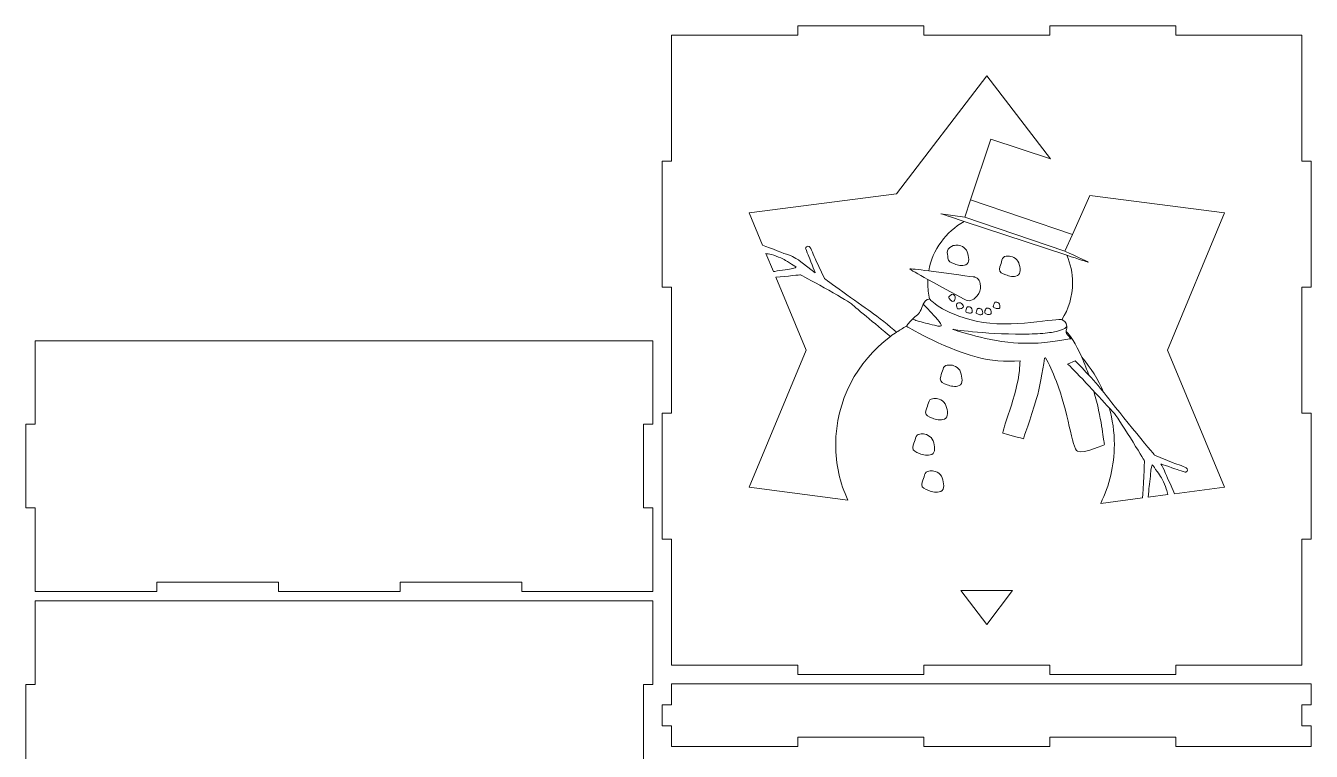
# Model space of a CAD drawing. Header units: millimetres. Extents: x -1983 to 1983, y -412 to 412.
# Drawn here: x -1560.5 to -1150.5, y -32.3 to 199.2 of the extents above; entities that cross this region are included whole.
import ezdxf

# ---------------------------------------------------------------- set-up
doc = ezdxf.new("R2010")
doc.units = ezdxf.units.MM
doc.header["$MEASUREMENT"] = 0
doc.layers.add('Camada 1', color=7, linetype='Continuous')

msp = doc.modelspace()

# ---------------------------------------------------------------- linework, layer by layer
at = {"layer": 'Camada 1', "color": 250, "lineweight": 9}
for points, knots in [([(-1357.4768, 75.6421), (-1357.4768, 75.6421), (-1357.4768, 35.4421), (-1357.4768, 35.4421), (-1357.4768, 35.4421), (-1357.4768, 35.4421), (-1354.4768, 35.4421), (-1354.4768, 35.4421), (-1354.4768, 35.4421), (-1354.4768, 35.4421), (-1354.4768, -4.7579), (-1354.4768, -4.7579), (-1354.4768, -4.7579), (-1354.4768, -4.7579), (-1314.2768, -4.7579), (-1314.2768, -4.7579), (-1314.2768, -4.7579), (-1314.2768, -4.7579), (-1314.2768, -7.7579), (-1314.2768, -7.7579), (-1314.2768, -7.7579), (-1314.2768, -7.7579), (-1274.0768, -7.7579), (-1274.0768, -7.7579), (-1274.0768, -7.7579), (-1274.0768, -7.7579), (-1274.0768, -4.7579), (-1274.0768, -4.7579), (-1274.0768, -4.7579), (-1274.0768, -4.7579), (-1233.8768, -4.7579), (-1233.8768, -4.7579), (-1233.8768, -4.7579), (-1233.8768, -4.7579), (-1233.8768, -7.7579), (-1233.8768, -7.7579), (-1233.8768, -7.7579), (-1233.8768, -7.7579), (-1193.6768, -7.7579), (-1193.6768, -7.7579), (-1193.6768, -7.7579), (-1193.6768, -7.7579), (-1193.6768, -4.7579), (-1193.6768, -4.7579), (-1193.6768, -4.7579), (-1193.6768, -4.7579), (-1153.4768, -4.7579), (-1153.4768, -4.7579), (-1153.4768, -4.7579), (-1153.4768, -4.7579), (-1153.4768, 35.4421), (-1153.4768, 35.4421), (-1153.4768, 35.4421), (-1153.4768, 35.4421), (-1150.4768, 35.4421), (-1150.4768, 35.4421), (-1150.4768, 35.4421), (-1150.4768, 35.4421), (-1150.4768, 75.6421), (-1150.4768, 75.6421), (-1150.4768, 75.6421), (-1150.4768, 75.6421), (-1153.4768, 75.6421), (-1153.4768, 75.6421), (-1153.4768, 75.6421), (-1153.4768, 75.6421), (-1153.4768, 115.8421), (-1153.4768, 115.8421), (-1153.4768, 115.8421), (-1153.4768, 115.8421), (-1150.4768, 115.8421), (-1150.4768, 115.8421), (-1150.4768, 115.8421), (-1150.4768, 115.8421), (-1150.4768, 156.0421), (-1150.4768, 156.0421), (-1150.4768, 156.0421), (-1150.4768, 156.0421), (-1153.4768, 156.0421), (-1153.4768, 156.0421), (-1153.4768, 156.0421), (-1153.4768, 156.0421), (-1153.4768, 196.2421), (-1153.4768, 196.2421), (-1153.4768, 196.2421), (-1153.4768, 196.2421), (-1193.6768, 196.2421), (-1193.6768, 196.2421), (-1193.6768, 196.2421), (-1193.6768, 196.2421), (-1193.6768, 199.2421), (-1193.6768, 199.2421), (-1193.6768, 199.2421), (-1193.6768, 199.2421), (-1233.8768, 199.2421), (-1233.8768, 199.2421), (-1233.8768, 199.2421), (-1233.8768, 199.2421), (-1233.8768, 196.2421), (-1233.8768, 196.2421), (-1233.8768, 196.2421), (-1233.8768, 196.2421), (-1274.0768, 196.2421), (-1274.0768, 196.2421), (-1274.0768, 196.2421), (-1274.0768, 196.2421), (-1274.0768, 199.2421), (-1274.0768, 199.2421), (-1274.0768, 199.2421), (-1274.0768, 199.2421), (-1314.2768, 199.2421), (-1314.2768, 199.2421), (-1314.2768, 199.2421), (-1314.2768, 199.2421), (-1314.2768, 196.2421), (-1314.2768, 196.2421), (-1314.2768, 196.2421), (-1314.2768, 196.2421), (-1354.4768, 196.2421), (-1354.4768, 196.2421), (-1354.4768, 196.2421), (-1354.4768, 196.2421), (-1354.4768, 156.0421), (-1354.4768, 156.0421), (-1354.4768, 156.0421), (-1354.4768, 156.0421), (-1357.4768, 156.0421), (-1357.4768, 156.0421), (-1357.4768, 156.0421), (-1357.4768, 156.0421), (-1357.4768, 115.8421), (-1357.4768, 115.8421), (-1357.4768, 115.8421), (-1357.4768, 115.8421), (-1354.4768, 115.8421), (-1354.4768, 115.8421), (-1354.4768, 115.8421), (-1354.4768, 115.8421), (-1354.4768, 75.6421), (-1354.4768, 75.6421), (-1354.4768, 75.6421), (-1354.4768, 75.6421), (-1357.4768, 75.6421), (-1357.4768, 75.6421)], [0, 0, 0, 0, 0.02702703, 0.02702703, 0.02702703, 0.02702703, 0.05405405, 0.05405405, 0.05405405, 0.05405405, 0.08108108, 0.08108108, 0.08108108, 0.08108108, 0.10810811, 0.10810811, 0.10810811, 0.10810811, 0.13513514, 0.13513514, 0.13513514, 0.13513514, 0.16216216, 0.16216216, 0.16216216, 0.16216216, 0.18918919, 0.18918919, 0.18918919, 0.18918919, 0.21621622, 0.21621622, 0.21621622, 0.21621622, 0.24324324, 0.24324324, 0.24324324, 0.24324324, 0.27027027, 0.27027027, 0.27027027, 0.27027027, 0.2972973, 0.2972973, 0.2972973, 0.2972973, 0.32432432, 0.32432432, 0.32432432, 0.32432432, 0.35135135, 0.35135135, 0.35135135, 0.35135135, 0.37837838, 0.37837838, 0.37837838, 0.37837838, 0.40540541, 0.40540541, 0.40540541, 0.40540541, 0.43243243, 0.43243243, 0.43243243, 0.43243243, 0.45945946, 0.45945946, 0.45945946, 0.45945946, 0.48648649, 0.48648649, 0.48648649, 0.48648649, 0.51351351, 0.51351351, 0.51351351, 0.51351351, 0.54054054, 0.54054054, 0.54054054, 0.54054054, 0.56756757, 0.56756757, 0.56756757, 0.56756757, 0.59459459, 0.59459459, 0.59459459, 0.59459459, 0.62162162, 0.62162162, 0.62162162, 0.62162162, 0.64864865, 0.64864865, 0.64864865, 0.64864865, 0.67567568, 0.67567568, 0.67567568, 0.67567568, 0.7027027, 0.7027027, 0.7027027, 0.7027027, 0.72972973, 0.72972973, 0.72972973, 0.72972973, 0.75675676, 0.75675676, 0.75675676, 0.75675676, 0.78378378, 0.78378378, 0.78378378, 0.78378378, 0.81081081, 0.81081081, 0.81081081, 0.81081081, 0.83783784, 0.83783784, 0.83783784, 0.83783784, 0.86486486, 0.86486486, 0.86486486, 0.86486486, 0.89189189, 0.89189189, 0.89189189, 0.89189189, 0.91891892, 0.91891892, 0.91891892, 0.91891892, 0.94594595, 0.94594595, 0.94594595, 0.94594595, 1, 1, 1, 1]), ([(-1253.9768, 183.2421), (-1253.9768, 183.2421), (-1233.6937, 156.7391), (-1233.6937, 156.7391), (-1233.6937, 156.7391), (-1233.6937, 156.7391), (-1252.6442, 163.0245), (-1252.6442, 163.0245), (-1252.6442, 163.0245), (-1252.6442, 163.0245), (-1259.1725, 143.6396), (-1259.1725, 143.6396), (-1259.1725, 143.6396), (-1259.1725, 143.6396), (-1261.0183, 138.1594), (-1261.0183, 138.1594), (-1261.0183, 138.1594), (-1261.0183, 138.1594), (-1268.6654, 139.2713), (-1268.6654, 139.2713), (-1268.6654, 139.2713), (-1268.6654, 139.2713), (-1265.6516, 138.275), (-1261.1504, 136.7881), (-1261.1504, 136.7881), (-1267.0243, 133.5086), (-1271.2815, 127.7813), (-1272.4668, 121.0288), (-1272.4668, 121.0288), (-1275.8836, 121.4595), (-1278.5457, 121.7562), (-1278.5301, 121.6329), (-1278.5301, 121.6329), (-1278.5136, 121.4982), (-1275.9456, 120.0379), (-1272.773, 118.283), (-1272.773, 118.283), (-1272.7905, 117.9208), (-1272.7993, 117.5566), (-1272.7993, 117.1902), (-1272.7993, 117.1902), (-1272.7993, 115.4213), (-1272.5905, 113.6995), (-1272.196, 112.0479), (-1272.196, 112.0479), (-1272.196, 112.0479), (-1273.5577, 112.1514), (-1274.283, 110.3496), (-1274.283, 110.3496), (-1274.3235, 110.2483), (-1274.3627, 110.141), (-1274.399, 110.0273), (-1274.399, 110.0273), (-1275.0823, 107.8909), (-1275.7661, 107.2071), (-1276.8771, 106.3532), (-1276.8771, 106.3532), (-1277.1173, 106.1677), (-1277.3819, 105.9226), (-1277.6489, 105.6517), (-1277.6489, 105.6517), (-1278.6145, 104.6725), (-1279.6101, 103.3601), (-1279.6101, 103.3601), (-1279.6101, 103.3601), (-1280.677, 102.7689), (-1281.7162, 102.1361), (-1282.7258, 101.4636), (-1282.7258, 101.4636), (-1285.0416, 103.4492), (-1288.5614, 106.3791), (-1291.0089, 108.014), (-1291.0089, 108.014), (-1294.9506, 110.6472), (-1305.7442, 118.6146), (-1305.7442, 118.6146), (-1305.7442, 118.6146), (-1305.7442, 118.6146), (-1308.4821, 124.419), (-1308.4821, 124.419), (-1308.4821, 124.419), (-1309.1363, 125.8134), (-1310.0161, 128.3481), (-1310.6413, 128.7879), (-1310.6413, 128.7879), (-1311.2662, 129.2269), (-1311.7348, 128.2959), (-1311.7348, 128.2959), (-1311.7348, 128.2959), (-1311.7348, 128.2959), (-1311.3121, 126.9705), (-1310.942, 126.1026), (-1310.942, 126.1026), (-1310.5714, 125.2345), (-1308.6671, 120.4373), (-1308.6671, 120.4373), (-1308.6671, 120.4373), (-1308.6671, 120.4373), (-1313.7542, 124.2967), (-1313.7542, 124.2967), (-1313.7542, 124.2967), (-1313.7542, 124.2967), (-1315.5135, 125.5813), (-1317.2498, 126.1017), (-1317.2498, 126.1017), (-1318.5055, 126.4778), (-1322.7627, 128.2826), (-1325.4859, 129.2246), (-1325.4859, 129.2246), (-1325.4859, 129.2246), (-1329.7538, 139.4917), (-1329.7538, 139.4917), (-1329.7538, 139.4917), (-1329.7538, 139.4917), (-1282.7719, 145.6171), (-1282.7719, 145.6171), (-1282.7719, 145.6171), (-1282.7719, 145.6171), (-1253.9768, 183.2421), (-1253.9768, 183.2421)], [0, 0, 0, 0, 0.03225806, 0.03225806, 0.03225806, 0.03225806, 0.06451613, 0.06451613, 0.06451613, 0.06451613, 0.09677419, 0.09677419, 0.09677419, 0.09677419, 0.12903226, 0.12903226, 0.12903226, 0.12903226, 0.16129032, 0.16129032, 0.16129032, 0.16129032, 0.19354839, 0.19354839, 0.19354839, 0.19354839, 0.22580645, 0.22580645, 0.22580645, 0.22580645, 0.25806452, 0.25806452, 0.25806452, 0.25806452, 0.29032258, 0.29032258, 0.29032258, 0.29032258, 0.32258065, 0.32258065, 0.32258065, 0.32258065, 0.35483871, 0.35483871, 0.35483871, 0.35483871, 0.38709677, 0.38709677, 0.38709677, 0.38709677, 0.41935484, 0.41935484, 0.41935484, 0.41935484, 0.4516129, 0.4516129, 0.4516129, 0.4516129, 0.48387097, 0.48387097, 0.48387097, 0.48387097, 0.51612903, 0.51612903, 0.51612903, 0.51612903, 0.5483871, 0.5483871, 0.5483871, 0.5483871, 0.58064516, 0.58064516, 0.58064516, 0.58064516, 0.61290323, 0.61290323, 0.61290323, 0.61290323, 0.64516129, 0.64516129, 0.64516129, 0.64516129, 0.67741935, 0.67741935, 0.67741935, 0.67741935, 0.70967742, 0.70967742, 0.70967742, 0.70967742, 0.74193548, 0.74193548, 0.74193548, 0.74193548, 0.77419355, 0.77419355, 0.77419355, 0.77419355, 0.80645161, 0.80645161, 0.80645161, 0.80645161, 0.83870968, 0.83870968, 0.83870968, 0.83870968, 0.87096774, 0.87096774, 0.87096774, 0.87096774, 0.90322581, 0.90322581, 0.90322581, 0.90322581, 0.93548387, 0.93548387, 0.93548387, 0.93548387, 1, 1, 1, 1]), ([(-1221.0529, 145.0787), (-1221.0529, 145.0787), (-1178.1998, 139.4917), (-1178.1998, 139.4917), (-1178.1998, 139.4917), (-1178.1998, 139.4917), (-1196.3863, 95.7421), (-1196.3863, 95.7421), (-1196.3863, 95.7421), (-1196.3863, 95.7421), (-1178.1998, 51.9925), (-1178.1998, 51.9925), (-1178.1998, 51.9925), (-1178.1998, 51.9925), (-1194.0544, 49.9253), (-1194.0544, 49.9253), (-1194.0544, 49.9253), (-1195.1728, 52.5175), (-1196.7511, 55.794), (-1197.1351, 56.8656), (-1197.1351, 56.8656), (-1197.4796, 57.8269), (-1198.0667, 58.7834), (-1198.5132, 59.435), (-1198.5132, 59.435), (-1198.5132, 59.435), (-1193.6228, 57.7852), (-1192.7363, 57.4608), (-1192.7363, 57.4608), (-1191.85, 57.1366), (-1190.5045, 56.7838), (-1190.5045, 56.7838), (-1190.5045, 56.7838), (-1190.5045, 56.7838), (-1189.5989, 57.3009), (-1190.0708, 57.9022), (-1190.0708, 57.9022), (-1190.5425, 58.503), (-1193.1196, 59.2486), (-1194.5466, 59.8284), (-1194.5466, 59.8284), (-1194.5466, 59.8284), (-1200.4869, 62.2582), (-1200.4869, 62.2582), (-1200.4869, 62.2582), (-1200.4869, 62.2582), (-1213.7395, 78.3233), (-1216.5755, 82.1204), (-1216.5755, 82.1204), (-1216.6158, 82.1742), (-1216.6568, 82.229), (-1216.6983, 82.2835), (-1216.6983, 82.2835), (-1218.439, 86.3587), (-1220.7973, 90.119), (-1223.6589, 93.4528), (-1223.6589, 93.4528), (-1225.6457, 97.9792), (-1227.3775, 100.4164), (-1228.6712, 101.6957), (-1228.6712, 101.6957), (-1228.6423, 102.1021), (-1228.4479, 102.5223), (-1228.4074, 103.2124), (-1228.4074, 103.2124), (-1228.4053, 103.2448), (-1228.4043, 103.2772), (-1228.4039, 103.3091), (-1228.4039, 103.3091), (-1228.3862, 104.6953), (-1229.7749, 105.3488), (-1229.7749, 105.3488), (-1229.7749, 105.3488), (-1229.832, 105.3833), (-1229.9071, 105.411), (-1229.9994, 105.4331), (-1229.9994, 105.4331), (-1227.855, 108.8572), (-1226.6189, 112.8825), (-1226.6189, 117.1902), (-1226.6189, 117.1902), (-1226.6189, 120.3171), (-1227.2703, 123.295), (-1228.4475, 126.0022), (-1228.4475, 126.0022), (-1224.5916, 124.7353), (-1221.9865, 123.8837), (-1221.7129, 123.8054), (-1221.7129, 123.8054), (-1220.5171, 123.464), (-1229.0644, 127.3045), (-1229.0644, 127.3045), (-1229.0644, 127.3045), (-1229.0644, 127.3045), (-1226.6553, 132.6493), (-1226.6553, 132.6493), (-1226.6553, 132.6493), (-1226.6553, 132.6493), (-1221.0529, 145.0787), (-1221.0529, 145.0787)], [0, 0, 0, 0, 0.03846154, 0.03846154, 0.03846154, 0.03846154, 0.07692308, 0.07692308, 0.07692308, 0.07692308, 0.11538462, 0.11538462, 0.11538462, 0.11538462, 0.15384615, 0.15384615, 0.15384615, 0.15384615, 0.19230769, 0.19230769, 0.19230769, 0.19230769, 0.23076923, 0.23076923, 0.23076923, 0.23076923, 0.26923077, 0.26923077, 0.26923077, 0.26923077, 0.30769231, 0.30769231, 0.30769231, 0.30769231, 0.34615385, 0.34615385, 0.34615385, 0.34615385, 0.38461538, 0.38461538, 0.38461538, 0.38461538, 0.42307692, 0.42307692, 0.42307692, 0.42307692, 0.46153846, 0.46153846, 0.46153846, 0.46153846, 0.5, 0.5, 0.5, 0.5, 0.53846154, 0.53846154, 0.53846154, 0.53846154, 0.57692308, 0.57692308, 0.57692308, 0.57692308, 0.61538462, 0.61538462, 0.61538462, 0.61538462, 0.65384615, 0.65384615, 0.65384615, 0.65384615, 0.69230769, 0.69230769, 0.69230769, 0.69230769, 0.73076923, 0.73076923, 0.73076923, 0.73076923, 0.76923077, 0.76923077, 0.76923077, 0.76923077, 0.80769231, 0.80769231, 0.80769231, 0.80769231, 0.84615385, 0.84615385, 0.84615385, 0.84615385, 0.88461538, 0.88461538, 0.88461538, 0.88461538, 0.92307692, 0.92307692, 0.92307692, 0.92307692, 1, 1, 1, 1]), ([(-1263.4488, 129.2372), (-1262.6797, 129.3227), (-1260.7144, 128.6392), (-1260.2019, 127.101), (-1260.2019, 127.101), (-1259.6892, 125.5631), (-1259.3473, 123.5125), (-1260.6291, 122.9997), (-1260.6291, 122.9997), (-1261.9109, 122.487), (-1263.1924, 122.8287), (-1264.3032, 123.2561), (-1264.3032, 123.2561), (-1265.4141, 123.6833), (-1266.4393, 124.0249), (-1266.3538, 125.0504), (-1266.3538, 125.0504), (-1266.2685, 126.0758), (-1266.6959, 126.7596), (-1266.5248, 127.4429), (-1266.5248, 127.4429), (-1266.354, 128.1264), (-1265.2857, 128.8955), (-1264.6877, 129.0664), (-1264.6877, 129.0664), (-1264.0894, 129.2374), (-1263.4488, 129.2372), (-1263.4488, 129.2372)], [0, 0, 0, 0, 0.125, 0.125, 0.125, 0.125, 0.25, 0.25, 0.25, 0.25, 0.375, 0.375, 0.375, 0.375, 0.5, 0.5, 0.5, 0.5, 0.625, 0.625, 0.625, 0.625, 0.75, 0.75, 0.75, 0.75, 1, 1, 1, 1]), ([(-1321.9754, 120.7799), (-1321.9754, 120.7799), (-1324.3947, 126.5995), (-1324.3947, 126.5995), (-1324.3947, 126.5995), (-1324.0708, 126.5151), (-1323.8067, 126.4578), (-1323.6445, 126.4426), (-1323.6445, 126.4426), (-1322.7242, 126.3562), (-1319.5934, 125.2275), (-1318.5808, 124.6085), (-1318.5808, 124.6085), (-1317.5677, 123.9893), (-1314.761, 122.2015), (-1314.761, 122.2015), (-1314.761, 122.2015), (-1314.761, 122.2015), (-1315.2875, 121.9177), (-1315.9703, 121.7445), (-1315.9703, 121.7445), (-1316.6529, 121.5709), (-1319.6624, 121.2115), (-1321.6011, 120.8468), (-1321.6011, 120.8468), (-1321.7146, 120.8256), (-1321.8402, 120.8032), (-1321.9754, 120.7799)], [0, 0, 0, 0, 0.125, 0.125, 0.125, 0.125, 0.25, 0.25, 0.25, 0.25, 0.375, 0.375, 0.375, 0.375, 0.5, 0.5, 0.5, 0.5, 0.625, 0.625, 0.625, 0.625, 0.75, 0.75, 0.75, 0.75, 1, 1, 1, 1]), ([(-1247.0432, 125.7342), (-1246.2742, 125.8195), (-1244.3091, 125.1359), (-1243.7963, 123.598), (-1243.7963, 123.598), (-1243.2836, 122.0598), (-1242.9417, 120.0092), (-1244.2235, 119.4967), (-1244.2235, 119.4967), (-1245.5053, 118.984), (-1246.7869, 119.3257), (-1247.8976, 119.7529), (-1247.8976, 119.7529), (-1249.0086, 120.1803), (-1250.0338, 120.5219), (-1249.9482, 121.5471), (-1249.9482, 121.5471), (-1249.8629, 122.5726), (-1249.4358, 123.2563), (-1249.2649, 123.9397), (-1249.2649, 123.9397), (-1249.0939, 124.6232), (-1248.8802, 125.3925), (-1248.2821, 125.5633), (-1248.2821, 125.5633), (-1247.6839, 125.7344), (-1247.0432, 125.7342), (-1247.0432, 125.7342)], [0, 0, 0, 0, 0.125, 0.125, 0.125, 0.125, 0.25, 0.25, 0.25, 0.25, 0.375, 0.375, 0.375, 0.375, 0.5, 0.5, 0.5, 0.5, 0.625, 0.625, 0.625, 0.625, 0.75, 0.75, 0.75, 0.75, 1, 1, 1, 1]), ([(-1298.307, 47.8926), (-1298.307, 47.8926), (-1329.7538, 51.9925), (-1329.7538, 51.9925), (-1329.7538, 51.9925), (-1329.7538, 51.9925), (-1311.5673, 95.7421), (-1311.5673, 95.7421), (-1311.5673, 95.7421), (-1311.5673, 95.7421), (-1321.2189, 118.9602), (-1321.2189, 118.9602), (-1321.2189, 118.9602), (-1317.7026, 119.3441), (-1313.3485, 119.7591), (-1313.3485, 119.7591), (-1313.3485, 119.7591), (-1313.3485, 119.7591), (-1298.5792, 111.7971), (-1297.3986, 110.6866), (-1297.3986, 110.6866), (-1296.5535, 109.8914), (-1289.2461, 103.9274), (-1284.7221, 100.0529), (-1284.7221, 100.0529), (-1295.319, 92.1207), (-1302.1526, 79.6316), (-1302.1526, 65.5818), (-1302.1526, 65.5818), (-1302.1526, 59.2817), (-1300.7783, 53.2955), (-1298.307, 47.8926)], [0, 0, 0, 0, 0.11111111, 0.11111111, 0.11111111, 0.11111111, 0.22222222, 0.22222222, 0.22222222, 0.22222222, 0.33333333, 0.33333333, 0.33333333, 0.33333333, 0.44444444, 0.44444444, 0.44444444, 0.44444444, 0.55555556, 0.55555556, 0.55555556, 0.55555556, 0.66666667, 0.66666667, 0.66666667, 0.66666667, 0.77777778, 0.77777778, 0.77777778, 0.77777778, 1, 1, 1, 1]), ([(-1264.5695, 113.4378), (-1264.3453, 113.3357), (-1263.9193, 112.8281), (-1264.0302, 112.3238), (-1264.0302, 112.3238), (-1264.1409, 111.8195), (-1264.3822, 111.2031), (-1264.8166, 111.2721), (-1264.8166, 111.2721), (-1265.2507, 111.341), (-1265.5456, 111.6438), (-1265.7793, 111.9418), (-1265.7793, 111.9418), (-1266.0133, 112.2399), (-1266.238, 112.5007), (-1266.0473, 112.7671), (-1266.0473, 112.7671), (-1265.8567, 113.0335), (-1265.6283, 113.1509), (-1265.4698, 113.3099), (-1265.4698, 113.3099), (-1265.3116, 113.469), (-1265.1277, 113.6443), (-1264.9361, 113.5935), (-1264.9361, 113.5935), (-1264.7446, 113.5427), (-1264.5695, 113.4378), (-1264.5695, 113.4378)], [0, 0, 0, 0, 0.125, 0.125, 0.125, 0.125, 0.25, 0.25, 0.25, 0.25, 0.375, 0.375, 0.375, 0.375, 0.5, 0.5, 0.5, 0.5, 0.625, 0.625, 0.625, 0.625, 0.75, 0.75, 0.75, 0.75, 1, 1, 1, 1]), ([(-1263.2558, 110.719), (-1263.0554, 110.8626), (-1262.4031, 110.9784), (-1262.0211, 110.6309), (-1262.0211, 110.6309), (-1261.6394, 110.2832), (-1261.2252, 109.7665), (-1261.5019, 109.4246), (-1261.5019, 109.4246), (-1261.778, 109.0828), (-1262.1875, 108.9783), (-1262.5627, 108.9243), (-1262.5627, 108.9243), (-1262.9377, 108.87), (-1263.2756, 108.8054), (-1263.4115, 109.1037), (-1263.4115, 109.1037), (-1263.5474, 109.402), (-1263.5352, 109.6584), (-1263.5937, 109.8749), (-1263.5937, 109.8749), (-1263.6527, 110.0914), (-1263.7131, 110.3382), (-1263.5735, 110.4787), (-1263.5735, 110.4787), (-1263.4339, 110.6195), (-1263.2558, 110.719), (-1263.2558, 110.719)], [0, 0, 0, 0, 0.125, 0.125, 0.125, 0.125, 0.25, 0.25, 0.25, 0.25, 0.375, 0.375, 0.375, 0.375, 0.5, 0.5, 0.5, 0.5, 0.625, 0.625, 0.625, 0.625, 0.75, 0.75, 0.75, 0.75, 1, 1, 1, 1]), ([(-1250.9578, 111.0402), (-1250.7129, 111.0677), (-1250.0871, 110.8498), (-1249.9238, 110.3599), (-1249.9238, 110.3599), (-1249.7606, 109.8702), (-1249.6516, 109.2172), (-1250.0599, 109.0539), (-1250.0599, 109.0539), (-1250.4682, 108.8907), (-1250.8763, 108.9993), (-1251.23, 109.1357), (-1251.23, 109.1357), (-1251.5838, 109.2715), (-1251.9103, 109.3804), (-1251.8831, 109.7071), (-1251.8831, 109.7071), (-1251.856, 110.0336), (-1251.7199, 110.2513), (-1251.6654, 110.469), (-1251.6654, 110.469), (-1251.6111, 110.6864), (-1251.543, 110.9316), (-1251.3526, 110.9861), (-1251.3526, 110.9861), (-1251.162, 111.0404), (-1250.9578, 111.0402), (-1250.9578, 111.0402)], [0, 0, 0, 0, 0.125, 0.125, 0.125, 0.125, 0.25, 0.25, 0.25, 0.25, 0.375, 0.375, 0.375, 0.375, 0.5, 0.5, 0.5, 0.5, 0.625, 0.625, 0.625, 0.625, 0.75, 0.75, 0.75, 0.75, 1, 1, 1, 1]), ([(-1259.7609, 109.5871), (-1259.516, 109.6141), (-1258.8903, 109.3967), (-1258.7271, 108.9068), (-1258.7271, 108.9068), (-1258.5638, 108.4169), (-1258.4547, 107.7637), (-1258.863, 107.6005), (-1258.863, 107.6005), (-1259.2713, 107.4374), (-1259.6794, 107.5462), (-1260.0332, 107.6823), (-1260.0332, 107.6823), (-1260.3869, 107.8184), (-1260.7134, 107.927), (-1260.6862, 108.2536), (-1260.6862, 108.2536), (-1260.6591, 108.5803), (-1260.523, 108.798), (-1260.4685, 109.0156), (-1260.4685, 109.0156), (-1260.4142, 109.2333), (-1260.3461, 109.4782), (-1260.1557, 109.5328), (-1260.1557, 109.5328), (-1259.9651, 109.5871), (-1259.7609, 109.5871), (-1259.7609, 109.5871)], [0, 0, 0, 0, 0.125, 0.125, 0.125, 0.125, 0.25, 0.25, 0.25, 0.25, 0.375, 0.375, 0.375, 0.375, 0.5, 0.5, 0.5, 0.5, 0.625, 0.625, 0.625, 0.625, 0.75, 0.75, 0.75, 0.75, 1, 1, 1, 1]), ([(-1256.4262, 109.0748), (-1256.1812, 109.1026), (-1255.5555, 108.8847), (-1255.3924, 108.3948), (-1255.3924, 108.3948), (-1255.229, 107.9049), (-1255.1202, 107.2519), (-1255.5282, 107.0888), (-1255.5282, 107.0888), (-1255.9365, 106.9256), (-1256.3446, 107.0342), (-1256.6984, 107.1703), (-1256.6984, 107.1703), (-1257.0524, 107.3064), (-1257.3789, 107.4153), (-1257.3514, 107.7418), (-1257.3514, 107.7418), (-1257.3244, 108.0683), (-1257.1883, 108.2862), (-1257.134, 108.5036), (-1257.134, 108.5036), (-1257.0794, 108.7211), (-1257.0114, 108.9665), (-1256.821, 109.021), (-1256.821, 109.021), (-1256.6306, 109.0751), (-1256.4262, 109.0748), (-1256.4262, 109.0748)], [0, 0, 0, 0, 0.125, 0.125, 0.125, 0.125, 0.25, 0.25, 0.25, 0.25, 0.375, 0.375, 0.375, 0.375, 0.5, 0.5, 0.5, 0.5, 0.625, 0.625, 0.625, 0.625, 0.75, 0.75, 0.75, 0.75, 1, 1, 1, 1]), ([(-1253.7128, 109.1517), (-1253.4678, 109.179), (-1252.8421, 108.9611), (-1252.6789, 108.4715), (-1252.6789, 108.4715), (-1252.5156, 107.9816), (-1252.4065, 107.3286), (-1252.8148, 107.165), (-1252.8148, 107.165), (-1253.2231, 107.0021), (-1253.6312, 107.1107), (-1253.985, 107.247), (-1253.985, 107.247), (-1254.3387, 107.3831), (-1254.6652, 107.4917), (-1254.638, 107.8184), (-1254.638, 107.8184), (-1254.6109, 108.1447), (-1254.4748, 108.3624), (-1254.4203, 108.5803), (-1254.4203, 108.5803), (-1254.366, 108.798), (-1254.2979, 109.0429), (-1254.1075, 109.0972), (-1254.1075, 109.0972), (-1253.9169, 109.152), (-1253.7128, 109.1517), (-1253.7128, 109.1517)], [0, 0, 0, 0, 0.125, 0.125, 0.125, 0.125, 0.25, 0.25, 0.25, 0.25, 0.375, 0.375, 0.375, 0.375, 0.5, 0.5, 0.5, 0.5, 0.625, 0.625, 0.625, 0.625, 0.75, 0.75, 0.75, 0.75, 1, 1, 1, 1]), ([(-1360.4768, 98.7421), (-1360.4768, 98.7421), (-1557.4768, 98.7421), (-1557.4768, 98.7421), (-1557.4768, 98.7421), (-1557.4768, 98.7421), (-1557.4768, 72.0754), (-1557.4768, 72.0754), (-1557.4768, 72.0754), (-1557.4768, 72.0754), (-1560.4768, 72.0754), (-1560.4768, 72.0754), (-1560.4768, 72.0754), (-1560.4768, 72.0754), (-1560.4768, 45.4088), (-1560.4768, 45.4088), (-1560.4768, 45.4088), (-1560.4768, 45.4088), (-1557.4768, 45.4088), (-1557.4768, 45.4088), (-1557.4768, 45.4088), (-1557.4768, 45.4088), (-1557.4768, 18.7421), (-1557.4768, 18.7421), (-1557.4768, 18.7421), (-1557.4768, 18.7421), (-1518.6768, 18.7421), (-1518.6768, 18.7421), (-1518.6768, 18.7421), (-1518.6768, 18.7421), (-1518.6768, 21.7421), (-1518.6768, 21.7421), (-1518.6768, 21.7421), (-1518.6768, 21.7421), (-1479.8768, 21.7421), (-1479.8768, 21.7421), (-1479.8768, 21.7421), (-1479.8768, 21.7421), (-1479.8768, 18.7421), (-1479.8768, 18.7421), (-1479.8768, 18.7421), (-1479.8768, 18.7421), (-1441.0768, 18.7421), (-1441.0768, 18.7421), (-1441.0768, 18.7421), (-1441.0768, 18.7421), (-1441.0768, 21.7421), (-1441.0768, 21.7421), (-1441.0768, 21.7421), (-1441.0768, 21.7421), (-1402.2768, 21.7421), (-1402.2768, 21.7421), (-1402.2768, 21.7421), (-1402.2768, 21.7421), (-1402.2768, 18.7421), (-1402.2768, 18.7421), (-1402.2768, 18.7421), (-1402.2768, 18.7421), (-1360.4768, 18.7421), (-1360.4768, 18.7421), (-1360.4768, 18.7421), (-1360.4768, 18.7421), (-1360.4768, 45.4088), (-1360.4768, 45.4088), (-1360.4768, 45.4088), (-1360.4768, 45.4088), (-1363.4768, 45.4088), (-1363.4768, 45.4088), (-1363.4768, 45.4088), (-1363.4768, 45.4088), (-1363.4768, 72.0754), (-1363.4768, 72.0754), (-1363.4768, 72.0754), (-1363.4768, 72.0754), (-1360.4768, 72.0754), (-1360.4768, 72.0754), (-1360.4768, 72.0754), (-1360.4768, 72.0754), (-1360.4768, 98.7421), (-1360.4768, 98.7421)], [0, 0, 0, 0, 0.04761905, 0.04761905, 0.04761905, 0.04761905, 0.0952381, 0.0952381, 0.0952381, 0.0952381, 0.14285714, 0.14285714, 0.14285714, 0.14285714, 0.19047619, 0.19047619, 0.19047619, 0.19047619, 0.23809524, 0.23809524, 0.23809524, 0.23809524, 0.28571429, 0.28571429, 0.28571429, 0.28571429, 0.33333333, 0.33333333, 0.33333333, 0.33333333, 0.38095238, 0.38095238, 0.38095238, 0.38095238, 0.42857143, 0.42857143, 0.42857143, 0.42857143, 0.47619048, 0.47619048, 0.47619048, 0.47619048, 0.52380952, 0.52380952, 0.52380952, 0.52380952, 0.57142857, 0.57142857, 0.57142857, 0.57142857, 0.61904762, 0.61904762, 0.61904762, 0.61904762, 0.66666667, 0.66666667, 0.66666667, 0.66666667, 0.71428571, 0.71428571, 0.71428571, 0.71428571, 0.76190476, 0.76190476, 0.76190476, 0.76190476, 0.80952381, 0.80952381, 0.80952381, 0.80952381, 0.85714286, 0.85714286, 0.85714286, 0.85714286, 0.9047619, 0.9047619, 0.9047619, 0.9047619, 1, 1, 1, 1]), ([(-1265.7411, 90.9808), (-1264.9324, 91.0706), (-1262.8659, 90.3518), (-1262.3266, 88.7344), (-1262.3266, 88.7344), (-1261.7876, 87.1168), (-1261.4282, 84.9604), (-1262.776, 84.4213), (-1262.776, 84.4213), (-1264.1239, 83.8823), (-1265.4717, 84.2416), (-1266.6397, 84.6907), (-1266.6397, 84.6907), (-1267.808, 85.1403), (-1268.8861, 85.4994), (-1268.7962, 86.5778), (-1268.7962, 86.5778), (-1268.7062, 87.6561), (-1268.2571, 88.3753), (-1268.0777, 89.0938), (-1268.0777, 89.0938), (-1267.8978, 89.8125), (-1267.6731, 90.6212), (-1267.0441, 90.8011), (-1267.0441, 90.8011), (-1266.4151, 90.9808), (-1265.7411, 90.9808), (-1265.7411, 90.9808)], [0, 0, 0, 0, 0.125, 0.125, 0.125, 0.125, 0.25, 0.25, 0.25, 0.25, 0.375, 0.375, 0.375, 0.375, 0.5, 0.5, 0.5, 0.5, 0.625, 0.625, 0.625, 0.625, 0.75, 0.75, 0.75, 0.75, 1, 1, 1, 1]), ([(-1270.4077, 80.3082), (-1269.5991, 80.3981), (-1267.5326, 79.6794), (-1266.9933, 78.062), (-1266.9933, 78.062), (-1266.4542, 76.4444), (-1266.0949, 74.2879), (-1267.4426, 73.7489), (-1267.4426, 73.7489), (-1268.7906, 73.2098), (-1270.1383, 73.569), (-1271.3064, 74.0185), (-1271.3064, 74.0185), (-1272.4747, 74.4676), (-1273.5528, 74.8272), (-1273.4628, 75.9053), (-1273.4628, 75.9053), (-1273.3729, 76.9834), (-1272.9238, 77.7029), (-1272.7441, 78.4214), (-1272.7441, 78.4214), (-1272.5644, 79.1401), (-1272.3395, 79.949), (-1271.7107, 80.1287), (-1271.7107, 80.1287), (-1271.0817, 80.3086), (-1270.4077, 80.3082), (-1270.4077, 80.3082)], [0, 0, 0, 0, 0.125, 0.125, 0.125, 0.125, 0.25, 0.25, 0.25, 0.25, 0.375, 0.375, 0.375, 0.375, 0.5, 0.5, 0.5, 0.5, 0.625, 0.625, 0.625, 0.625, 0.75, 0.75, 0.75, 0.75, 1, 1, 1, 1]), ([(-1204.3358, 48.585), (-1204.3358, 48.585), (-1217.6275, 46.852), (-1217.6275, 46.852), (-1217.6275, 46.852), (-1214.8469, 52.5224), (-1213.2899, 58.8743), (-1213.2899, 65.5818), (-1213.2899, 65.5818), (-1213.2899, 69.6453), (-1213.8611, 73.579), (-1214.9306, 77.3092), (-1214.9306, 77.3092), (-1214.2489, 76.5772), (-1213.7644, 76.0652), (-1213.5712, 75.8806), (-1213.5712, 75.8806), (-1212.4001, 74.7599), (-1203.6739, 60.4287), (-1203.6739, 60.4287), (-1203.6739, 60.4287), (-1203.6739, 60.4287), (-1204.0757, 50.9787), (-1204.3295, 48.6416), (-1204.3295, 48.6416), (-1204.3295, 48.6416), (-1204.3358, 48.585), (-1204.3358, 48.585)], [0, 0, 0, 0, 0.125, 0.125, 0.125, 0.125, 0.25, 0.25, 0.25, 0.25, 0.375, 0.375, 0.375, 0.375, 0.5, 0.5, 0.5, 0.5, 0.625, 0.625, 0.625, 0.625, 0.75, 0.75, 0.75, 0.75, 1, 1, 1, 1]), ([(-1274.5092, 69.0296), (-1273.7006, 69.1193), (-1271.6338, 68.4008), (-1271.0948, 66.7834), (-1271.0948, 66.7834), (-1270.5557, 65.1658), (-1270.1961, 63.0093), (-1271.5441, 62.4703), (-1271.5441, 62.4703), (-1272.8921, 61.931), (-1274.2396, 62.2906), (-1275.4079, 62.7399), (-1275.4079, 62.7399), (-1276.5762, 63.189), (-1277.6543, 63.5484), (-1277.5643, 64.6267), (-1277.5643, 64.6267), (-1277.4744, 65.7048), (-1277.0253, 66.424), (-1276.8456, 67.1425), (-1276.8456, 67.1425), (-1276.6659, 67.8615), (-1276.441, 68.6704), (-1275.812, 68.8501), (-1275.812, 68.8501), (-1275.1832, 69.0298), (-1274.5092, 69.0296), (-1274.5092, 69.0296)], [0, 0, 0, 0, 0.125, 0.125, 0.125, 0.125, 0.25, 0.25, 0.25, 0.25, 0.375, 0.375, 0.375, 0.375, 0.5, 0.5, 0.5, 0.5, 0.625, 0.625, 0.625, 0.625, 0.75, 0.75, 0.75, 0.75, 1, 1, 1, 1]), ([(-1196.2258, 49.6423), (-1196.2258, 49.6423), (-1202.4916, 48.8255), (-1202.4916, 48.8255), (-1202.4916, 48.8255), (-1202.3819, 50.139), (-1202.2588, 51.4651), (-1202.1542, 52.2444), (-1202.1542, 52.2444), (-1201.8915, 54.1997), (-1201.6909, 57.2238), (-1201.5536, 57.9146), (-1201.5536, 57.9146), (-1201.4161, 58.6053), (-1201.1604, 59.1462), (-1201.1604, 59.1462), (-1201.1604, 59.1462), (-1201.1604, 59.1462), (-1199.2277, 56.437), (-1198.5561, 55.4584), (-1198.5561, 55.4584), (-1197.8846, 54.4794), (-1196.594, 51.4119), (-1196.4588, 50.4979), (-1196.4588, 50.4979), (-1196.4323, 50.3177), (-1196.3463, 50.0136), (-1196.2258, 49.6423)], [0, 0, 0, 0, 0.125, 0.125, 0.125, 0.125, 0.25, 0.25, 0.25, 0.25, 0.375, 0.375, 0.375, 0.375, 0.5, 0.5, 0.5, 0.5, 0.625, 0.625, 0.625, 0.625, 0.75, 0.75, 0.75, 0.75, 1, 1, 1, 1]), ([(-1271.604, 57.2382), (-1270.7953, 57.328), (-1268.7288, 56.609), (-1268.1895, 54.9918), (-1268.1895, 54.9918), (-1267.6505, 53.3745), (-1267.2911, 51.218), (-1268.6389, 50.6787), (-1268.6389, 50.6787), (-1269.9869, 50.1394), (-1271.3346, 50.499), (-1272.5029, 50.9481), (-1272.5029, 50.9481), (-1273.671, 51.3977), (-1274.7491, 51.7571), (-1274.6591, 52.8354), (-1274.6591, 52.8354), (-1274.5694, 53.9135), (-1274.12, 54.6327), (-1273.9406, 55.3514), (-1273.9406, 55.3514), (-1273.7607, 56.0699), (-1273.536, 56.8789), (-1272.907, 57.0586), (-1272.907, 57.0586), (-1272.278, 57.2385), (-1271.604, 57.2382), (-1271.604, 57.2382)], [0, 0, 0, 0, 0.125, 0.125, 0.125, 0.125, 0.25, 0.25, 0.25, 0.25, 0.375, 0.375, 0.375, 0.375, 0.5, 0.5, 0.5, 0.5, 0.625, 0.625, 0.625, 0.625, 0.75, 0.75, 0.75, 0.75, 1, 1, 1, 1]), ([(-1245.7463, 18.9963), (-1245.7463, 18.9963), (-1253.9768, 8.2421), (-1253.9768, 8.2421), (-1253.9768, 8.2421), (-1253.9768, 8.2421), (-1262.2679, 19.0756), (-1262.2679, 19.0756), (-1262.2679, 19.0756), (-1262.2679, 19.0756), (-1245.7463, 18.9963), (-1245.7463, 18.9963)], [0, 0, 0, 0, 0.25, 0.25, 0.25, 0.25, 0.5, 0.5, 0.5, 0.5, 1, 1, 1, 1]), ([(-1360.4768, 15.7421), (-1360.4768, 15.7421), (-1557.4768, 15.7421), (-1557.4768, 15.7421), (-1557.4768, 15.7421), (-1557.4768, 15.7421), (-1557.4768, -10.9246), (-1557.4768, -10.9246), (-1557.4768, -10.9246), (-1557.4768, -10.9246), (-1560.4768, -10.9246), (-1560.4768, -10.9246), (-1560.4768, -10.9246), (-1560.4768, -10.9246), (-1560.4768, -37.5912), (-1560.4768, -37.5912), (-1560.4768, -37.5912), (-1560.4768, -37.5912), (-1557.4768, -37.5912), (-1557.4768, -37.5912), (-1557.4768, -37.5912), (-1557.4768, -37.5912), (-1557.4768, -64.2579), (-1557.4768, -64.2579), (-1557.4768, -64.2579), (-1557.4768, -64.2579), (-1518.6768, -64.2579), (-1518.6768, -64.2579), (-1518.6768, -64.2579), (-1518.6768, -64.2579), (-1518.6768, -61.2579), (-1518.6768, -61.2579), (-1518.6768, -61.2579), (-1518.6768, -61.2579), (-1479.8768, -61.2579), (-1479.8768, -61.2579), (-1479.8768, -61.2579), (-1479.8768, -61.2579), (-1479.8768, -64.2579), (-1479.8768, -64.2579), (-1479.8768, -64.2579), (-1479.8768, -64.2579), (-1441.0768, -64.2579), (-1441.0768, -64.2579), (-1441.0768, -64.2579), (-1441.0768, -64.2579), (-1441.0768, -61.2579), (-1441.0768, -61.2579), (-1441.0768, -61.2579), (-1441.0768, -61.2579), (-1402.2768, -61.2579), (-1402.2768, -61.2579), (-1402.2768, -61.2579), (-1402.2768, -61.2579), (-1402.2768, -64.2579), (-1402.2768, -64.2579), (-1402.2768, -64.2579), (-1402.2768, -64.2579), (-1360.4768, -64.2579), (-1360.4768, -64.2579), (-1360.4768, -64.2579), (-1360.4768, -64.2579), (-1360.4768, -37.5912), (-1360.4768, -37.5912), (-1360.4768, -37.5912), (-1360.4768, -37.5912), (-1363.4768, -37.5912), (-1363.4768, -37.5912), (-1363.4768, -37.5912), (-1363.4768, -37.5912), (-1363.4768, -10.9246), (-1363.4768, -10.9246), (-1363.4768, -10.9246), (-1363.4768, -10.9246), (-1360.4768, -10.9246), (-1360.4768, -10.9246), (-1360.4768, -10.9246), (-1360.4768, -10.9246), (-1360.4768, 15.7421), (-1360.4768, 15.7421)], [0, 0, 0, 0, 0.04761905, 0.04761905, 0.04761905, 0.04761905, 0.0952381, 0.0952381, 0.0952381, 0.0952381, 0.14285714, 0.14285714, 0.14285714, 0.14285714, 0.19047619, 0.19047619, 0.19047619, 0.19047619, 0.23809524, 0.23809524, 0.23809524, 0.23809524, 0.28571429, 0.28571429, 0.28571429, 0.28571429, 0.33333333, 0.33333333, 0.33333333, 0.33333333, 0.38095238, 0.38095238, 0.38095238, 0.38095238, 0.42857143, 0.42857143, 0.42857143, 0.42857143, 0.47619048, 0.47619048, 0.47619048, 0.47619048, 0.52380952, 0.52380952, 0.52380952, 0.52380952, 0.57142857, 0.57142857, 0.57142857, 0.57142857, 0.61904762, 0.61904762, 0.61904762, 0.61904762, 0.66666667, 0.66666667, 0.66666667, 0.66666667, 0.71428571, 0.71428571, 0.71428571, 0.71428571, 0.76190476, 0.76190476, 0.76190476, 0.76190476, 0.80952381, 0.80952381, 0.80952381, 0.80952381, 0.85714286, 0.85714286, 0.85714286, 0.85714286, 0.9047619, 0.9047619, 0.9047619, 0.9047619, 1, 1, 1, 1]), ([(-1150.4768, -10.7579), (-1150.4768, -10.7579), (-1354.4768, -10.7579), (-1354.4768, -10.7579), (-1354.4768, -10.7579), (-1354.4768, -10.7579), (-1354.4768, -17.4246), (-1354.4768, -17.4246), (-1354.4768, -17.4246), (-1354.4768, -17.4246), (-1357.4768, -17.4246), (-1357.4768, -17.4246), (-1357.4768, -17.4246), (-1357.4768, -17.4246), (-1357.4768, -24.0912), (-1357.4768, -24.0912), (-1357.4768, -24.0912), (-1357.4768, -24.0912), (-1354.4768, -24.0912), (-1354.4768, -24.0912), (-1354.4768, -24.0912), (-1354.4768, -24.0912), (-1354.4768, -30.7579), (-1354.4768, -30.7579), (-1354.4768, -30.7579), (-1354.4768, -30.7579), (-1314.2768, -30.7579), (-1314.2768, -30.7579), (-1314.2768, -30.7579), (-1314.2768, -30.7579), (-1314.2768, -27.7579), (-1314.2768, -27.7579), (-1314.2768, -27.7579), (-1314.2768, -27.7579), (-1274.0768, -27.7579), (-1274.0768, -27.7579), (-1274.0768, -27.7579), (-1274.0768, -27.7579), (-1274.0768, -30.7579), (-1274.0768, -30.7579), (-1274.0768, -30.7579), (-1274.0768, -30.7579), (-1233.8768, -30.7579), (-1233.8768, -30.7579), (-1233.8768, -30.7579), (-1233.8768, -30.7579), (-1233.8768, -27.7579), (-1233.8768, -27.7579), (-1233.8768, -27.7579), (-1233.8768, -27.7579), (-1193.6768, -27.7579), (-1193.6768, -27.7579), (-1193.6768, -27.7579), (-1193.6768, -27.7579), (-1193.6768, -30.7579), (-1193.6768, -30.7579), (-1193.6768, -30.7579), (-1193.6768, -30.7579), (-1150.4768, -30.7579), (-1150.4768, -30.7579), (-1150.4768, -30.7579), (-1150.4768, -30.7579), (-1150.4768, -24.0912), (-1150.4768, -24.0912), (-1150.4768, -24.0912), (-1150.4768, -24.0912), (-1153.4768, -24.0912), (-1153.4768, -24.0912), (-1153.4768, -24.0912), (-1153.4768, -24.0912), (-1153.4768, -17.4246), (-1153.4768, -17.4246), (-1153.4768, -17.4246), (-1153.4768, -17.4246), (-1150.4768, -17.4246), (-1150.4768, -17.4246), (-1150.4768, -17.4246), (-1150.4768, -17.4246), (-1150.4768, -10.7579), (-1150.4768, -10.7579)], [0, 0, 0, 0, 0.04761905, 0.04761905, 0.04761905, 0.04761905, 0.0952381, 0.0952381, 0.0952381, 0.0952381, 0.14285714, 0.14285714, 0.14285714, 0.14285714, 0.19047619, 0.19047619, 0.19047619, 0.19047619, 0.23809524, 0.23809524, 0.23809524, 0.23809524, 0.28571429, 0.28571429, 0.28571429, 0.28571429, 0.33333333, 0.33333333, 0.33333333, 0.33333333, 0.38095238, 0.38095238, 0.38095238, 0.38095238, 0.42857143, 0.42857143, 0.42857143, 0.42857143, 0.47619048, 0.47619048, 0.47619048, 0.47619048, 0.52380952, 0.52380952, 0.52380952, 0.52380952, 0.57142857, 0.57142857, 0.57142857, 0.57142857, 0.61904762, 0.61904762, 0.61904762, 0.61904762, 0.66666667, 0.66666667, 0.66666667, 0.66666667, 0.71428571, 0.71428571, 0.71428571, 0.71428571, 0.76190476, 0.76190476, 0.76190476, 0.76190476, 0.80952381, 0.80952381, 0.80952381, 0.80952381, 0.85714286, 0.85714286, 0.85714286, 0.85714286, 0.9047619, 0.9047619, 0.9047619, 0.9047619, 1, 1, 1, 1])]:
    msp.add_open_spline(points, degree=3, knots=knots, dxfattribs=at)
at = {"layer": 'Camada 1', "color": 240, "lineweight": 9}
for points in [[(-1259.1726, 143.6396), (-1259.1726, 143.6396), (-1226.6553, 132.6494), (-1226.6553, 132.6494)], [(-1228.4474, 126.0021), (-1228.4474, 126.0021), (-1261.1505, 136.788), (-1261.1505, 136.788)], [(-1261.0182, 138.1594), (-1261.0182, 138.1594), (-1229.0643, 127.3045), (-1229.0643, 127.3045)], [(-1282.7257, 101.4636), (-1283.3648, 101.0849), (-1284.0302, 100.6146), (-1284.722, 100.053)], [(-1190.5046, 56.7838), (-1190.5046, 56.7838), (-1189.5989, 57.3009), (-1190.0708, 57.9023)], [(-1202.4917, 48.8254), (-1202.3818, 50.1385), (-1202.2589, 51.465), (-1202.1541, 52.2443)], [(-1204.3296, 48.6415), (-1204.3317, 48.6226), (-1204.334, 48.6037), (-1204.3359, 48.5849)]]:
    msp.add_open_spline(points, degree=3, dxfattribs=at)
for points, knots in [([(-1272.7729, 118.2831), (-1268.0752, 115.6951), (-1261.5824, 112.1888), (-1260.9284, 111.8497), (-1260.9284, 111.8497), (-1259.7749, 111.2515), (-1258.5786, 111.2515), (-1256.9979, 113.0886), (-1256.9979, 113.0886), (-1255.4171, 114.9257), (-1256.0153, 117.6597), (-1256.5706, 118.3007), (-1256.5706, 118.3007), (-1257.1259, 118.9415), (-1257.8952, 119.0696), (-1257.8952, 119.0696), (-1257.8952, 119.0696), (-1257.8952, 119.0696), (-1266.4668, 120.263), (-1272.4667, 121.0289)], [0, 0, 0, 0, 0.16666667, 0.16666667, 0.16666667, 0.16666667, 0.33333333, 0.33333333, 0.33333333, 0.33333333, 0.5, 0.5, 0.5, 0.5, 0.66666667, 0.66666667, 0.66666667, 0.66666667, 1, 1, 1, 1]), ([(-1272.196, 112.048), (-1272.196, 112.048), (-1268.5886, 107.5494), (-1257.3099, 104.9859), (-1257.3099, 104.9859), (-1246.031, 102.4226), (-1231.3221, 106.2829), (-1229.7748, 105.3487)], [0, 0, 0, 0, 0.33333333, 0.33333333, 0.33333333, 0.33333333, 1, 1, 1, 1]), ([(-1277.6489, 105.6517), (-1277.2207, 105.4552), (-1276.7089, 105.269), (-1276.1421, 105.0897), (-1276.1421, 105.0897), (-1274.5593, 104.5892), (-1272.5426, 104.1415), (-1270.6818, 103.6602), (-1270.6818, 103.6602), (-1267.0507, 102.7204), (-1268.6314, 104.2155), (-1270.3404, 106.2237), (-1270.3404, 106.2237), (-1270.5595, 106.4813), (-1270.7868, 106.7428), (-1271.0204, 107.0067), (-1271.0204, 107.0067), (-1272.0186, 108.132), (-1273.1367, 109.2943), (-1274.2829, 110.3497)], [0, 0, 0, 0, 0.16666667, 0.16666667, 0.16666667, 0.16666667, 0.33333333, 0.33333333, 0.33333333, 0.33333333, 0.5, 0.5, 0.5, 0.5, 0.66666667, 0.66666667, 0.66666667, 0.66666667, 1, 1, 1, 1]), ([(-1219.7932, 82.5667), (-1217.3323, 73.9396), (-1216.8367, 67.5512), (-1216.5195, 66.0272), (-1216.5195, 66.0272), (-1216.4719, 65.7979), (-1216.4281, 65.6788), (-1216.3825, 65.6788), (-1216.3825, 65.6788), (-1215.9485, 65.6788), (-1223.3038, 62.5175), (-1225.0126, 63.4575), (-1225.0126, 63.4575), (-1226.7218, 64.3972), (-1228.0897, 76.1888), (-1231.7641, 85.7589), (-1231.7641, 85.7589), (-1232.9923, 88.9584), (-1234.2119, 91.3924), (-1235.2623, 93.2507), (-1235.2623, 93.2507), (-1235.3451, 93.2364), (-1235.428, 93.2218), (-1235.5116, 93.2075), (-1235.5116, 93.2075), (-1236.1847, 88.7823), (-1237.1041, 83.5405), (-1238.0877, 80.2902), (-1238.0877, 80.2902), (-1240.0532, 73.7962), (-1242.2747, 67.4734), (-1242.2747, 67.4734), (-1242.2747, 67.4734), (-1242.2747, 67.4734), (-1248.4268, 69.0111), (-1248.8543, 69.267), (-1248.8543, 69.267), (-1249.2813, 69.524), (-1244.2398, 81.9135), (-1243.5562, 89.2617), (-1243.5562, 89.2617), (-1243.4585, 90.3129), (-1243.3888, 91.3316), (-1243.3387, 92.3058), (-1243.3387, 92.3058), (-1248.004, 92.0385), (-1252.9136, 92.267), (-1257.0533, 93.4499), (-1257.0533, 93.4499), (-1269.0155, 96.8677), (-1279.6102, 103.3601), (-1279.6102, 103.3601)], [0, 0, 0, 0, 0.07142857, 0.07142857, 0.07142857, 0.07142857, 0.14285714, 0.14285714, 0.14285714, 0.14285714, 0.21428571, 0.21428571, 0.21428571, 0.21428571, 0.28571429, 0.28571429, 0.28571429, 0.28571429, 0.35714286, 0.35714286, 0.35714286, 0.35714286, 0.42857143, 0.42857143, 0.42857143, 0.42857143, 0.5, 0.5, 0.5, 0.5, 0.57142857, 0.57142857, 0.57142857, 0.57142857, 0.64285714, 0.64285714, 0.64285714, 0.64285714, 0.71428571, 0.71428571, 0.71428571, 0.71428571, 0.78571429, 0.78571429, 0.78571429, 0.78571429, 0.85714286, 0.85714286, 0.85714286, 0.85714286, 1, 1, 1, 1]), ([(-1228.4038, 103.309), (-1228.4038, 103.309), (-1228.7854, 102.2387), (-1232.7797, 101.5075), (-1232.7797, 101.5075), (-1234.2279, 101.2426), (-1236.151, 101.0224), (-1238.7026, 100.914), (-1238.7026, 100.914), (-1239.8001, 100.8673), (-1241.0142, 100.8413), (-1242.3567, 100.8413), (-1242.3567, 100.8413), (-1255.4298, 100.8413), (-1264.8284, 102.3792), (-1264.8284, 102.3792), (-1264.8284, 102.3792), (-1264.8284, 102.3792), (-1255.4298, 98.9614), (-1245.4325, 98.1068), (-1245.4325, 98.1068), (-1241.5509, 97.7751), (-1238.2364, 97.8944), (-1235.4233, 98.1693), (-1235.4233, 98.1693), (-1233.0714, 98.3987), (-1231.0705, 98.7372), (-1229.3818, 99.0125), (-1229.3818, 99.0125), (-1228.5342, 99.1507), (-1227.7655, 99.2727), (-1227.0707, 99.3571), (-1227.0707, 99.3571), (-1227.2536, 99.5808), (-1227.47, 99.8112), (-1227.7235, 100.0509), (-1227.7235, 100.0509), (-1228.5309, 100.8136), (-1228.7024, 101.2462), (-1228.6711, 101.6956)], [0, 0, 0, 0, 0.09090909, 0.09090909, 0.09090909, 0.09090909, 0.18181818, 0.18181818, 0.18181818, 0.18181818, 0.27272727, 0.27272727, 0.27272727, 0.27272727, 0.36363636, 0.36363636, 0.36363636, 0.36363636, 0.45454545, 0.45454545, 0.45454545, 0.45454545, 0.54545455, 0.54545455, 0.54545455, 0.54545455, 0.63636364, 0.63636364, 0.63636364, 0.63636364, 0.72727273, 0.72727273, 0.72727273, 0.72727273, 0.81818182, 0.81818182, 0.81818182, 0.81818182, 1, 1, 1, 1]), ([(-1216.5755, 82.1203), (-1219.4118, 85.9179), (-1225.7452, 92.314), (-1225.7452, 92.314), (-1225.7452, 92.314), (-1225.7452, 92.314), (-1228.2081, 91.3031), (-1228.2081, 91.3031), (-1228.2081, 91.3031), (-1226.9105, 90.3743), (-1218.3862, 81.0196), (-1214.9304, 77.3094)], [0, 0, 0, 0, 0.25, 0.25, 0.25, 0.25, 0.5, 0.5, 0.5, 0.5, 1, 1, 1, 1]), ([(-1223.6588, 93.4528), (-1223.2381, 92.4945), (-1222.8059, 91.4421), (-1222.3639, 90.2875), (-1222.3639, 90.2875), (-1222.0443, 89.4525), (-1221.743, 88.6286), (-1221.4591, 87.8177)], [0, 0, 0, 0, 0.33333333, 0.33333333, 0.33333333, 0.33333333, 1, 1, 1, 1])]:
    msp.add_open_spline(points, degree=3, knots=knots, dxfattribs=at)

doc.saveas('drawing.dxf')
